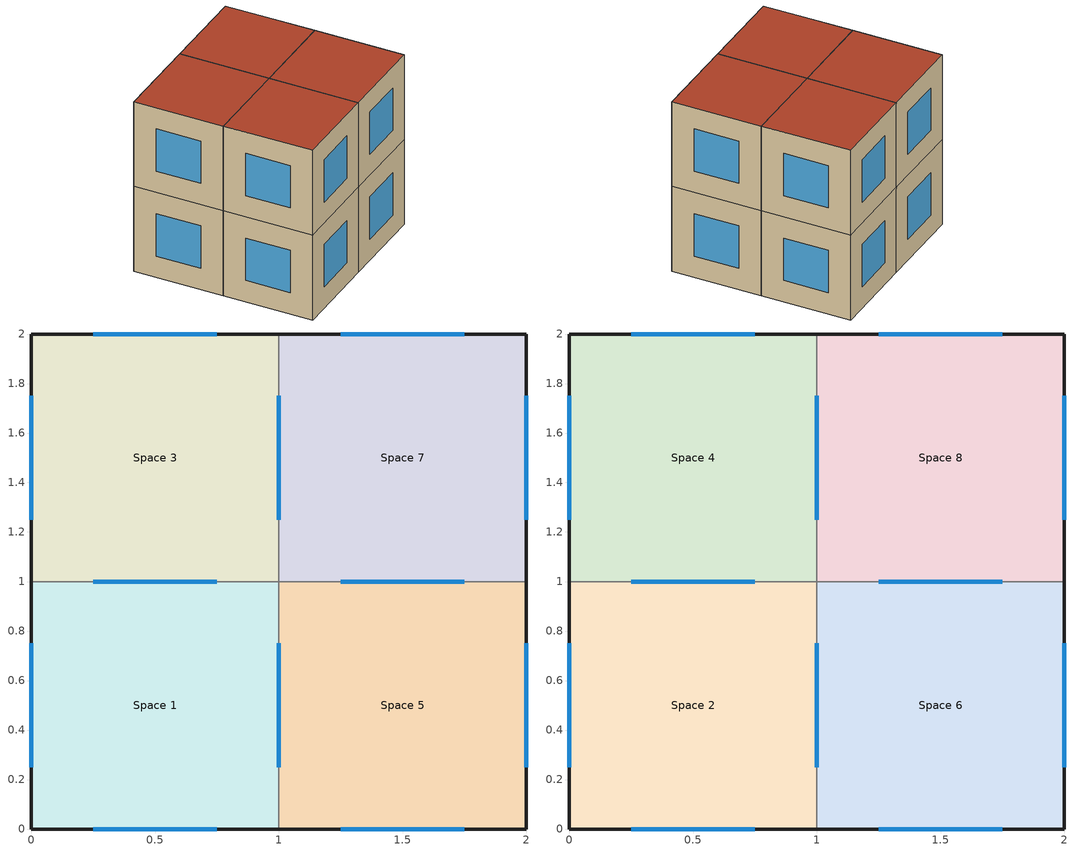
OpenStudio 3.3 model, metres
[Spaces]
Space 1
 floor ground: 0,1 1,1 1,0 0,0 z0
 wall outside: 0,1 0,0 1,0 z0:1
 wall to Space 3: 1,1 0,1 z0:1
 wall to Space 5: 1,0 1,1 z0:1
 window inside: 0.75,1 0.25,1 / 1,0.25 1,0.75 z0.25:0.75
 window: 0.25,0 0.75,0 / 0,0.75 0,0.25 z0.25:0.75
Space 3
 floor ground: 0,2 1,2 1,1 0,1 z0
 wall outside: 1,2 0,2 0,1 z0:1
 wall to Space 7: 1,1 1,2 z0:1
 window: 0.75,2 0.25,2 / 0,1.75 0,1.25 z0.25:0.75
 window inside: 1,1.25 1,1.75 z0.25:0.75
Space 5
 floor ground: 1,1 2,1 2,0 1,0 z0
 wall outside: 1,0 2,0 2,1 z0:1
 wall to Space 7: 2,1 1,1 z0:1
 window inside: 1.75,1 1.25,1 z0.25:0.75
 window: 1.25,0 1.75,0 / 2,0.25 2,0.75 z0.25:0.75
Space 7
 floor ground: 1,2 2,2 2,1 1,1 z0
 wall outside: 2,1 2,2 1,2 z0:1
 window: 1.75,2 1.25,2 / 2,1.25 2,1.75 z0.25:0.75
Space 2
 floor to Space 1: 0,1 1,1 1,0 0,0 z1
 wall outside: 0,1 0,0 1,0 z1:2
 wall to Space 4: 1,1 0,1 z1:2
 wall to Space 6: 1,0 1,1 z1:2
 window inside: 0.75,1 0.25,1 / 1,0.25 1,0.75 z1.25:1.75
 window: 0.25,0 0.75,0 / 0,0.75 0,0.25 z1.25:1.75
 roof outside: 0,0 1,0 1,1 0,1 z2
Space 4
 floor to Space 3: 0,2 1,2 1,1 0,1 z1
 wall outside: 1,2 0,2 0,1 z1:2
 wall to Space 8: 1,1 1,2 z1:2
 window: 0.75,2 0.25,2 / 0,1.75 0,1.25 z1.25:1.75
 window inside: 1,1.25 1,1.75 z1.25:1.75
 roof outside: 0,1 1,1 1,2 0,2 z2
Space 6
 floor to Space 5: 1,1 2,1 2,0 1,0 z1
 wall outside: 1,0 2,0 2,1 z1:2
 wall to Space 8: 2,1 1,1 z1:2
 window inside: 1.75,1 1.25,1 z1.25:1.75
 window: 1.25,0 1.75,0 / 2,0.25 2,0.75 z1.25:1.75
 roof outside: 1,0 2,0 2,1 1,1 z2
Space 8
 floor to Space 7: 1,2 2,2 2,1 1,1 z1
 wall outside: 2,1 2,2 1,2 z1:2
 window: 1.75,2 1.25,2 / 2,1.25 2,1.75 z1.25:1.75
 roof outside: 1,1 2,1 2,2 1,2 z2
[Space]
Space 1; Space 2; Space 3; Space 4; Space 5; Space 6; Space 7; Space 8
